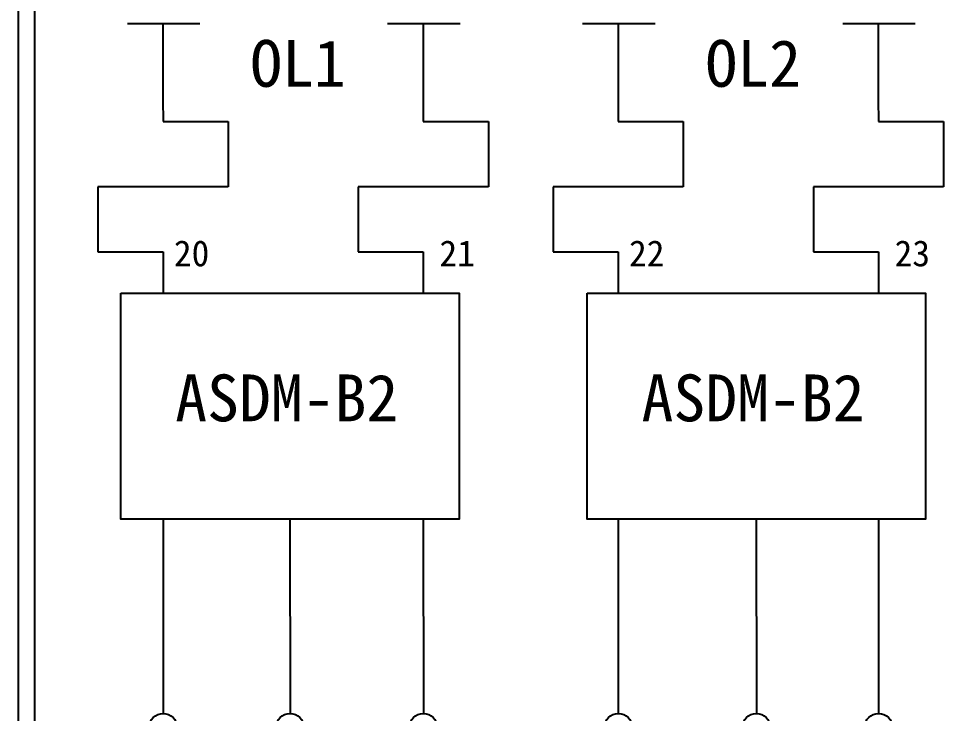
# Model space of a CAD drawing. Extents: x 10 to 297, y 3 to 207.
# Drawn here: x 10 to 81.1, y 57.4 to 110.8 of the extents above; entities that cross this region are included whole.
import ezdxf

# ---------------------------------------------------------------- set-up
doc = ezdxf.new("R2010")
doc.units = 0
doc.layers.get('0').update_dxf_attribs({"linetype": 'CONTINUOUS'})
doc.layers.add('圖框層', color=7, linetype='CONTINUOUS')
doc.layers.add('標尺寸層', color=3, linetype='CONTINUOUS')
doc.styles.add('STSL', font='kaiu.ttf')

msp = doc.modelspace()

# ---------------------------------------------------------------- linework, layer by layer
for p, q in [((21.098, 110.424), (21.098, 104.562)), ((41.098, 110.424), (41.098, 104.562)), ((56.074, 110.424), (56.074, 104.562)), ((76.074, 110.424), (76.074, 104.562)), ((21.098, 104.562), (21.107, 102.867)), ((41.098, 104.562), (41.107, 102.867)), ((56.074, 104.562), (56.083, 102.867)), ((76.074, 104.562), (76.083, 102.867)), ((21.109, 72.296), (21.116, 57.361)), ((30.859, 72.296), (30.866, 57.361)), ((56.085, 72.296), (56.092, 57.361)), ((66.693, 72.296), (66.7, 57.361))]:
    msp.add_line(p, q)
for centre in [(21.116, 56.29), (30.866, 56.29), (41.116, 56.29), (56.092, 56.29), (66.7, 56.29), (76.092, 56.29)]:
    msp.add_circle(centre, 1.071)
at = {"layer": '圖框層', "color": 7}
for p, q in [((10, 3), (10, 206.969)), ((11.25, 4.25), (11.25, 205.719))]:
    msp.add_line(p, q, dxfattribs=at)
at = {"layer": '標尺寸層', "color": 7}
for p, q in [((18.369, 110.424), (23.937, 110.424)), ((21.098, 110.424), (21.098, 104.562)), ((38.369, 110.424), (43.937, 110.424)), ((53.345, 110.424), (58.913, 110.424)), ((56.074, 110.424), (56.074, 104.562)), ((73.345, 110.424), (78.913, 110.424)), ((21.107, 102.867), (26.107, 102.867)), ((26.107, 102.867), (26.107, 97.867)), ((41.107, 102.867), (46.107, 102.867)), ((46.107, 102.867), (46.107, 97.867)), ((56.083, 102.867), (61.083, 102.867)), ((61.083, 102.867), (61.083, 97.867)), ((76.083, 102.867), (81.083, 102.867)), ((81.083, 102.867), (81.083, 97.867)), ((26.107, 97.867), (16.107, 97.867)), ((16.107, 97.867), (16.107, 92.867)), ((46.107, 97.867), (36.107, 97.867)), ((36.107, 97.867), (36.107, 92.867)), ((61.083, 97.867), (51.083, 97.867)), ((51.083, 97.867), (51.083, 92.867)), ((81.083, 97.867), (71.083, 97.867)), ((71.083, 97.867), (71.083, 92.867)), ((16.107, 92.867), (21.107, 92.867)), ((21.107, 92.867), (21.107, 89.672)), ((36.107, 92.867), (41.107, 92.867)), ((41.107, 92.867), (41.107, 89.672)), ((51.083, 92.867), (56.083, 92.867)), ((56.083, 92.867), (56.083, 89.672)), ((71.083, 92.867), (76.083, 92.867)), ((76.083, 92.867), (76.083, 89.672)), ((41.107, 72.296), (41.116, 57.361)), ((76.083, 72.296), (76.092, 57.361))]:
    msp.add_line(p, q, dxfattribs=at)
for points in [[(17.863, 89.672), (43.855, 89.672), (43.855, 72.296), (17.863, 72.296)], [(53.696, 89.672), (79.689, 89.672), (79.689, 72.296), (53.696, 72.296)]]:
    msp.add_lwpolyline(points, close=True, dxfattribs=at)

# ---------------------------------------------------------------- texts
at = {"layer": '圖框層', "color": 4, "style": 'STSL'}
for s, height, p in [('OL1', 3.6, (27.809, 105.546)), ('OL2', 3.6, (62.785, 105.546)), ('20', 2, (21.942, 91.742)), ('21', 2, (42.35, 91.742)), ('22', 2, (56.918, 91.742)), ('23', 2, (77.326, 91.742)), ('ASDM-B2', 3.6, (22.043, 79.826)), ('ASDM-B2', 3.6, (57.876, 79.826))]:
    msp.add_text(s, height=height, dxfattribs=at).set_placement(p)

doc.saveas('drawing.dxf')
